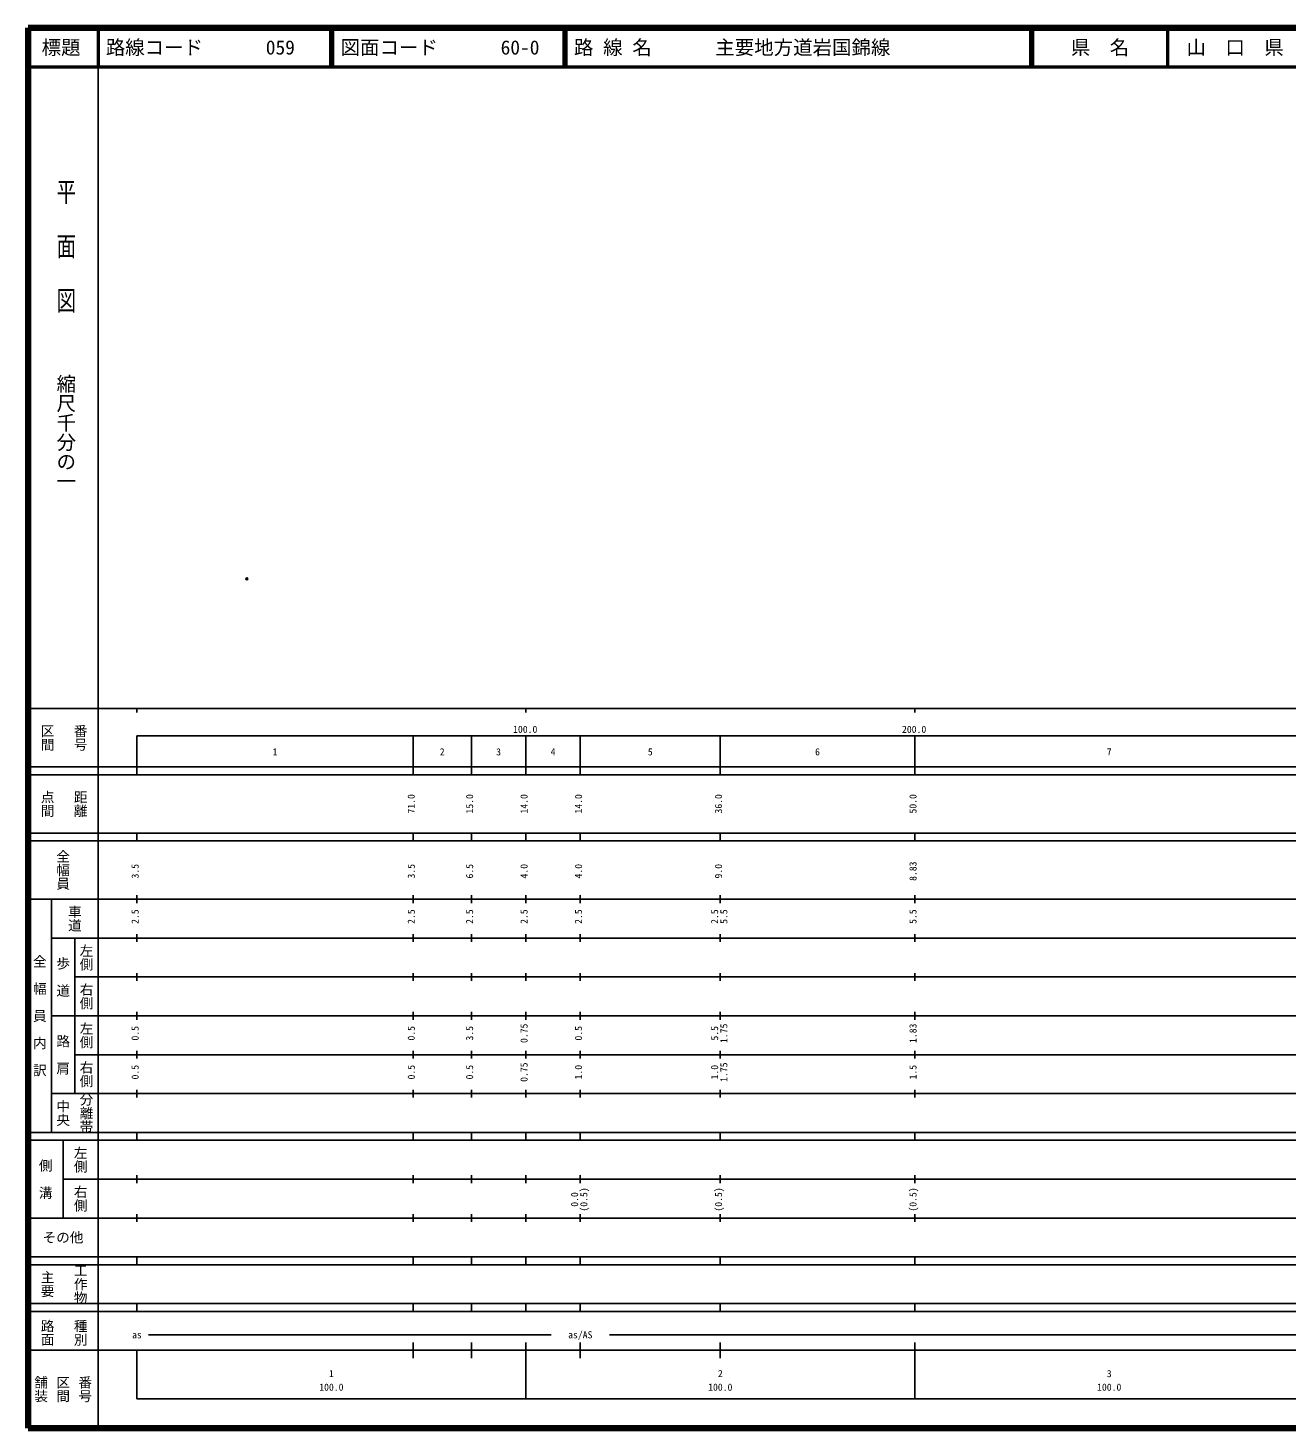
# Model space of a CAD drawing. Units: millimetres on the paper. Extents: x 40 to 680, y 20 to 380.
# Drawn here: x 40 to 363.7, y 20 to 380 of the extents above; entities that cross this region are included whole.
import ezdxf
from ezdxf.enums import TextEntityAlignment as Align

# ---------------------------------------------------------------- set-up
doc = ezdxf.new("R2010")
doc.units = ezdxf.units.MM
doc.header["$PDMODE"] = 32
doc.header["$PDSIZE"] = 0.5
doc.layers.add('M-OTRS', color=6, linetype='Continuous')
doc.layers.add('M-TTL-TXT', color=7, linetype='Continuous')
for name, color, linetype, lineweight in [('M-TTL', 2, 'Continuous', 140), ('M-TTL-BAND', 7, 'Continuous', 25), ('M-TTL-LINE', 7, 'Continuous', 50)]:
    doc.layers.add(name, color=color, linetype=linetype, lineweight=lineweight)
doc.styles.add('@ＭＳ ゴシック', font='')
doc.styles.add('ＭＳ ゴシック', font='')
doc.styles.get('@ＭＳ ゴシック').set_extended_font_data('@MS Gothic')
doc.styles.get('ＭＳ ゴシック').set_extended_font_data('MS Gothic')

msp = doc.modelspace()

# ---------------------------------------------------------------- linework, layer by layer
at = {"layer": 'M-OTRS'}
msp.add_point((96.294, 238.329), dxfattribs=at)
at = {"layer": 'M-TTL'}
for p, q in [((40, 380), (40, 20)), ((680, 380), (40, 380)), ((40, 20), (680, 20))]:
    msp.add_line(p, q, dxfattribs=at)
at = {"layer": 'M-TTL-BAND'}
for p, q in [((58, 370), (58, 20)), ((40, 205), (579, 205)), ((68, 205), (68, 204)), ((168, 205), (168, 204)), ((268, 205), (268, 204)), ((68, 198), (579, 198)), ((68, 198), (68, 188)), ((139, 188), (139, 198)), ((154, 188), (154, 198)), ((168, 188), (168, 198)), ((182, 188), (182, 198)), ((218, 188), (218, 198)), ((268, 188), (268, 198)), ((40, 190), (579, 190)), ((40, 188), (579, 188)), ((40, 173), (579, 173)), ((68, 171), (68, 173)), ((139, 171), (139, 173)), ((154, 171), (154, 173)), ((168, 171), (168, 173)), ((182, 171), (182, 173)), ((218, 171), (218, 173)), ((268, 171), (268, 173)), ((40, 171), (579, 171)), ((40, 156), (579, 156)), ((46, 96), (46, 156)), ((68, 155), (68, 157)), ((139, 155), (139, 157)), ((154, 155), (154, 157)), ((168, 155), (168, 157)), ((182, 155), (182, 157)), ((218, 155), (218, 157)), ((268, 155), (268, 157)), ((46, 146), (579, 146)), ((52, 146), (52, 106)), ((68, 145), (68, 147)), ((139, 145), (139, 147)), ((154, 145), (154, 147)), ((168, 145), (168, 147)), ((182, 145), (182, 147)), ((218, 145), (218, 147)), ((268, 145), (268, 147)), ((68, 135), (68, 137)), ((139, 135), (139, 137)), ((154, 135), (154, 137)), ((168, 135), (168, 137)), ((182, 135), (182, 137)), ((218, 135), (218, 137)), ((268, 135), (268, 137)), ((52, 136), (579, 136)), ((46, 126), (579, 126)), ((68, 125), (68, 127)), ((139, 125), (139, 127)), ((154, 125), (154, 127)), ((168, 125), (168, 127)), ((182, 125), (182, 127)), ((218, 125), (218, 127)), ((268, 125), (268, 127)), ((52, 116), (579, 116)), ((68, 115), (68, 117)), ((139, 115), (139, 117)), ((154, 115), (154, 117)), ((168, 115), (168, 117)), ((182, 115), (182, 117)), ((218, 115), (218, 117)), ((268, 115), (268, 117)), ((46, 106), (579, 106)), ((68, 105), (68, 107)), ((139, 105), (139, 107)), ((154, 105), (154, 107)), ((168, 105), (168, 107)), ((182, 105), (182, 107)), ((218, 105), (218, 107)), ((268, 105), (268, 107)), ((40, 96), (579, 96)), ((40, 94), (579, 94)), ((49, 94), (49, 74)), ((68, 94), (68, 96)), ((139, 94), (139, 96)), ((154, 94), (154, 96)), ((168, 94), (168, 96)), ((182, 94), (182, 96)), ((218, 94), (218, 96)), ((268, 94), (268, 96)), ((49, 84), (579, 84)), ((68, 83), (68, 85)), ((139, 83), (139, 85)), ((154, 83), (154, 85)), ((168, 83), (168, 85)), ((182, 83), (182, 85)), ((218, 83), (218, 85)), ((268, 83), (268, 85)), ((40, 74), (579, 74)), ((68, 73), (68, 75)), ((139, 73), (139, 75)), ((154, 73), (154, 75)), ((168, 73), (168, 75)), ((182, 73), (182, 75)), ((218, 73), (218, 75)), ((268, 73), (268, 75)), ((40, 64), (579, 64)), ((40, 62), (579, 62)), ((68, 62), (68, 64)), ((139, 62), (139, 64)), ((154, 62), (154, 64)), ((168, 62), (168, 64)), ((182, 62), (182, 64)), ((218, 62), (218, 64)), ((268, 62), (268, 64)), ((40, 52), (579, 52)), ((68, 50), (68, 52)), ((139, 50), (139, 52)), ((154, 50), (154, 52)), ((168, 50), (168, 52)), ((182, 50), (182, 52)), ((218, 50), (218, 52)), ((268, 50), (268, 52)), ((40, 50), (579, 50)), ((71, 44), (174.5, 44)), ((189.5, 44), (574, 44)), ((40, 40), (579, 40)), ((68, 40), (68, 27.5)), ((139, 38), (139, 42)), ((154, 38), (154, 42)), ((168, 27.5), (168, 42)), ((182, 38), (182, 42)), ((218, 38), (218, 42)), ((268, 27.5), (268, 42)), ((68, 27.5), (579, 27.5))]:
    msp.add_line(p, q, dxfattribs=at)
at = {"layer": 'M-TTL-LINE'}
for p, q in [((58, 380), (58, 370)), ((117.75, 380), (117.75, 370)), ((118.25, 380), (118.25, 370)), ((177.75, 380), (177.75, 370)), ((178.25, 380), (178.25, 370)), ((297.75, 380), (297.75, 370)), ((298.25, 380), (298.25, 370)), ((333, 380), (333, 370)), ((40, 370), (680, 370))]:
    msp.add_line(p, q, dxfattribs=at)

# ---------------------------------------------------------------- texts
at = {"layer": 'M-TTL-BAND', "style": '@ＭＳ ゴシック', "width": 1.4}
msp.add_text('平  面  図', height=3.666, rotation=270, dxfattribs=at).set_placement((49.777, 306.475), align=Align.MIDDLE_RIGHT)
at = {"layer": 'M-TTL-BAND', "style": '@ＭＳ ゴシック'}
msp.add_text('縮尺千分の一', height=3.666, rotation=270, dxfattribs=at).set_placement((49.777, 261.03), align=Align.MIDDLE_RIGHT)
for s, p in [('区間', (45, 197.5)), ('番号', (53.5, 197.5)), ('点間', (45, 180.5)), ('距離', (53.5, 180.5)), ('全幅員', (49, 163.5)), ('車道', (52, 151)), ('左側', (55, 141)), ('全\u3000幅\u3000員\u3000内\u3000訳', (43, 126)), ('歩\u3000道', (49, 136)), ('右側', (55, 131)), ('左側', (55, 121)), ('路\u3000肩', (49, 116)), ('右側', (55, 111)), ('分離帯', (55, 101)), ('中央', (49, 101)), ('左側', (53.5, 89)), ('側\u3000溝', (44.5, 84)), ('右側', (53.5, 79)), ('工作物', (53.5, 57)), ('主要', (45, 57)), ('路面', (45, 44.5)), ('種別', (53.5, 44.5)), ('舗装', (43.333, 30)), ('区間', (49, 30)), ('番号', (54.667, 30))]:
    msp.add_text(s, height=2.566, rotation=270, dxfattribs=at).set_placement(p, align=Align.MIDDLE_CENTER)
at = {"layer": 'M-TTL-BAND', "style": 'ＭＳ ゴシック'}
for s, p in [('100.0', (167.844, 198.195)), ('200.0', (267.844, 198.195)), ('1', (103.5, 192.405)), ('2', (146.5, 192.405)), ('3', (161, 192.405)), ('4', (175, 192.405)), ('5', (200, 192.405)), ('6', (243, 192.405)), ('7', (318, 192.405)), ('as', (68, 42.5)), ('as/AS', (182, 42.5)), ('1', (118, 32.523)), ('2', (218, 32.523)), ('3', (318, 32.523)), ('100.0', (118, 29.033)), ('100.0', (218, 29.033)), ('100.0', (318, 29.033))]:
    msp.add_text(s, height=1.833, dxfattribs=at).set_placement(p, align=Align.BOTTOM_CENTER)
for s, p in [('71.0', (140, 180.5)), ('15.0', (155, 180.5)), ('14.0', (169, 180.5)), ('14.0', (183, 180.5)), ('36.0', (219, 180.5)), ('50.0', (269, 180.5)), ('3.5', (69, 163.174)), ('3.5', (140, 163.174)), ('6.5', (155, 163.174)), ('4.0', (169, 163.174)), ('4.0', (183, 163.174)), ('9.0', (219, 163.174)), ('8.83', (269, 163.174)), ('2.5', (69, 151.5)), ('2.5', (140, 151.5)), ('2.5', (155, 151.5)), ('2.5', (169, 151.5)), ('2.5', (183, 151.5)), ('2.5', (218, 151.5)), ('5.5', (220.37, 151.5)), ('5.5', (269, 151.5)), ('0.5', (69, 121.5)), ('0.5', (140, 121.5)), ('3.5', (155, 121.5)), ('0.75', (169, 121.5)), ('0.5', (183, 121.5)), ('5.5', (218, 121.5)), ('1.75', (220.37, 121.5)), ('1.83', (269, 121.5)), ('0.5', (69, 111.5)), ('0.5', (140, 111.5)), ('0.5', (155, 111.5)), ('0.75', (169, 111.5)), ('1.0', (183, 111.5)), ('1.0', (218, 111.5)), ('1.75', (220.37, 111.5)), ('1.5', (269, 111.5)), ('0.0', (182, 78.764)), ('(0.5)', (184.37, 78.764)), ('(0.5)', (219, 78.764)), ('(0.5)', (269, 78.764))]:
    msp.add_text(s, height=1.833, rotation=90, dxfattribs=at).set_placement(p, align=Align.BOTTOM_CENTER)
msp.add_text('その他', height=2.566, dxfattribs=at).set_placement((49, 69), align=Align.MIDDLE_CENTER)
at = {"layer": 'M-TTL-TXT', "style": 'ＭＳ ゴシック'}
for s, p in [('標題', (48.5, 375)), ('県\u3000名', (315.625, 375)), ('山\u3000口\u3000県', (350.375, 375))]:
    msp.add_text(s, height=3.666, dxfattribs=at).set_placement(p, align=Align.MIDDLE_CENTER)
for s, p in [('路線コード', (60, 375)), ('059', (101.142, 375)), ('図面コード', (120.38, 375)), ('60-0', (161.521, 375)), ('路 線 名', (180.38, 375)), ('主要地方道岩国錦線', (216.734, 375))]:
    msp.add_text(s, height=3.666, dxfattribs=at).set_placement(p, align=Align.MIDDLE_LEFT)

doc.saveas('drawing.dxf')
